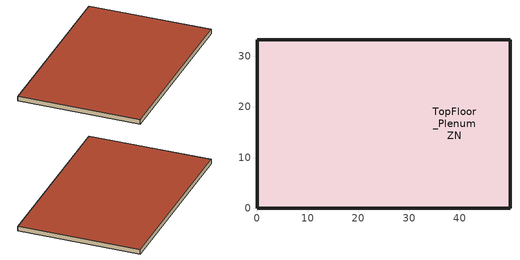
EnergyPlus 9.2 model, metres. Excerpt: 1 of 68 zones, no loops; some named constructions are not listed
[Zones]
TopFloor_Plenum ZN
 floor to EnclosedOffice_Top_1 ZN (Typical Interior Floor): 4.5,33.27 4.5,5.34 0,5.34 0,33.27 z10.67
 floor to ConfRoom_Top_1 ZN (Typical Interior Floor): 8.07,5.34 8.07,0 0,0 0,5.34 z10.67
 floor to EnclosedOffice_Top_2 ZN (Typical Interior Floor): 49.91,33.27 49.91,5.34 45.41,5.34 45.41,33.27 z10.67
 floor to Corridor_Top_1 ZN (Typical Interior Floor): 45.41,16.64 45.41,5.34 4.5,5.34 4.5,16.64 5.72,16.64 5.72,6.56 44.19,6.56 44.19,16.64 z10.67
 floor to Corridor_Top_2 ZN (Typical Interior Floor): 45.41,27.93 45.41,16.64 44.19,16.64 44.19,26.71 5.72,26.71 5.72,16.64 4.5,16.64 4.5,27.93 z10.67
 floor to OpenOffice_Top_2 ZN (Typical Interior Floor): 44.19,26.71 44.19,6.56 33.67,6.56 33.67,26.71 z10.67
 floor to OpenOffice_Top_1 ZN (Typical Interior Floor): 15.35,26.71 15.35,6.56 5.72,6.56 5.72,26.71 z10.67
 floor to Stair_Top_1 ZN (Typical Interior Floor): 18.1,22.23 18.1,11.04 15.35,11.04 15.35,22.23 z10.67
 floor to EnclosedOffice_Top_3 ZN (Typical Interior Floor): 12.39,33.27 12.39,27.93 4.5,27.93 4.5,33.27 z10.67
 floor to OpenOffice_Top_3 ZN (Typical Interior Floor): 45.41,33.27 45.41,27.93 12.39,27.93 12.39,33.27 z10.67
 floor to OpenOffice_Top_4 ZN (Typical Interior Floor): 41.84,5.34 41.84,0 8.07,0 8.07,5.34 z10.67
 floor to Lobby_Top ZN (Typical Interior Floor): 26.48,26.71 26.48,6.56 23.43,6.56 23.43,26.71 z10.67
 floor to ConfRoom_Top_2 ZN (Typical Interior Floor): 49.91,5.34 49.91,0 41.84,0 41.84,5.34 z10.67
 floor to ActiveStorage_Top_4 ZN (Typical Interior Floor): 18.31,26.71 18.31,22.23 15.35,22.23 15.35,26.71 z10.67
 floor to ActiveStorage_Top_2 ZN (Typical Interior Floor): 33.67,11.04 33.67,6.56 26.48,6.56 26.48,11.04 z10.67
 floor to Restroom_Top ZN (Typical Interior Floor): 23.43,22.23 23.43,11.04 18.1,11.04 18.1,22.23 z10.67
 floor to Mechanical_Top ZN (Typical Interior Floor): 30.93,22.23 30.93,11.04 26.48,11.04 26.48,22.23 z10.67
 floor to ActiveStorage_Top_1 ZN (Typical Interior Floor): 23.43,11.04 23.43,6.56 15.35,6.56 15.35,11.04 z10.67
 floor to Dining_Top ZN (Typical Interior Floor): 23.43,26.71 23.43,22.23 18.31,22.23 18.31,26.71 z10.67
 floor to ActiveStorage_Top_3 ZN (Typical Interior Floor): 33.67,26.71 33.67,22.23 26.48,22.23 26.48,26.71 z10.67
 floor to Stair_Top_2 ZN (Typical Interior Floor): 33.67,22.23 33.67,11.04 30.93,11.04 30.93,22.23 z10.67
 wall outside (Typical Insulated Steel Framed Exterior Wall R-18.18): 0,33.27 0,0 49.91,0 49.91,33.27 0,33.27 z10.67:11.89
 roof outside (Typical IEAD Roof R-31.25): 49.91,0 49.91,33.27 0,33.27 0,0 z11.89
[Schedule:Day:Interval]
Cooling conditioned zone winter design day schedule for thermal zone ConfRoom_Mid_2 ZN 1; Cooling conditioned zone winter design day schedule for thermal zone EnclosedOffice_Bot_1 ZN 1; Cooling conditioned zone winter design day schedule for thermal zone EnclosedOffice_Bot_2 ZN 1; Cooling conditioned zone winter design day schedule for thermal zone EnclosedOffice_Bot_3 ZN 1; Cooling conditioned zone winter design day schedule for thermal zone EnclosedOffice_Bot_4 ZN 1; Cooling conditioned zone winter design day schedule for thermal zone EnclosedOffice_Mid_1 ZN 1; Cooling conditioned zone winter design day schedule for thermal zone EnclosedOffice_Mid_2 ZN 1; Cooling conditioned zone winter design day schedule for thermal zone EnclosedOffice_Mid_3 ZN 1; Cooling conditioned zone winter design day schedule for thermal zone Mechanical_Bot ZN 1; Cooling conditioned zone winter design day schedule for thermal zone Mechanical_Mid ZN 1; Cooling conditioned zone winter design day schedule for thermal zone OpenOffice_Bot_1 ZN 1; Cooling conditioned zone winter design day schedule for thermal zone OpenOffice_Bot_2 ZN 1; Cooling conditioned zone winter design day schedule for thermal zone OpenOffice_Bot_3 ZN 1; Cooling conditioned zone winter design day schedule for thermal zone OpenOffice_Mid_1 ZN 1; Cooling conditioned zone winter design day schedule for thermal zone OpenOffice_Mid_2 ZN 1; Cooling conditioned zone winter design day schedule for thermal zone OpenOffice_Mid_3 ZN 1; Cooling conditioned zone winter design day schedule for thermal zone OpenOffice_Mid_4 ZN 1; Cooling conditioned zone winter design day schedule for thermal zone OpenOffice_Top_3 ZN 1; Cooling conditioned zone winter design day schedule for thermal zone OpenOffice_Top_4 ZN 1: No, 24:00, 29.44
Schedule Day 59; Heating conditioned zone summer design day schedule for thermal zone EnclosedOffice_Bot_1 ZN 1; Schedule Day 65; Heating conditioned zone summer design day schedule for thermal zone EnclosedOffice_Bot_2 ZN 1; Schedule Day 57; Heating conditioned zone summer design day schedule for thermal zone EnclosedOffice_Bot_3 ZN 1; Schedule Day 61; Heating conditioned zone summer design day schedule for thermal zone EnclosedOffice_Bot_4 ZN 1; Schedule Day 67; Heating conditioned zone summer design day schedule for thermal zone EnclosedOffice_Mid_1 ZN 1; Schedule Day 63; Heating conditioned zone summer design day schedule for thermal zone EnclosedOffice_Mid_2 ZN 1; Schedule Day 69; Heating conditioned zone summer design day schedule for thermal zone EnclosedOffice_Mid_3 ZN 1; Schedule Day 89; Heating conditioned zone summer design day schedule for thermal zone Mechanical_Bot ZN 1; Schedule Day 91; Heating conditioned zone summer design day schedule for thermal zone Mechanical_Mid ZN 1; Schedule Day 43; Heating conditioned zone summer design day schedule for thermal zone OpenOffice_Bot_1 ZN 1; Schedule Day 39; Heating conditioned zone summer design day schedule for thermal zone OpenOffice_Bot_2 ZN 1; Schedule Day 41; Heating conditioned zone summer design day schedule for thermal zone OpenOffice_Bot_3 ZN 1; Schedule Day 37; Heating conditioned zone summer design day schedule for thermal zone OpenOffice_Mid_1 ZN 1; Schedule Day 49; Heating conditioned zone summer design day schedule for thermal zone OpenOffice_Mid_2 ZN 1; Schedule Day 51; Heating conditioned zone summer design day schedule for thermal zone OpenOffice_Mid_3 ZN 1; Schedule Day 45; Heating conditioned zone summer design day schedule for thermal zone OpenOffice_Mid_4 ZN 1; Schedule Day 36; Heating conditioned zone summer design day schedule for thermal zone OpenOffice_Top_4 ZN 1: No, 24:00, 15.56
ZoneEnclosedOffice_Bot_1 ZN Dual setpoints - heating; ZoneEnclosedOffice_Bot_2 ZN Dual setpoints - heating; ZoneOpenOffice_Bot_3 ZN Dual setpoints - heating; ZoneOpenOffice_Mid_4 ZN Dual setpoints - heating: No, 06:00, 15.56, 18:00, 22.81, 24:00, 15.56
Heating conditioned zone winter design day schedule for thermal zone EnclosedOffice_Bot_1 ZN 1; Heating conditioned zone winter design day schedule for thermal zone EnclosedOffice_Bot_2 ZN 1; Heating conditioned zone winter design day schedule for thermal zone EnclosedOffice_Bot_3 ZN 1; Heating conditioned zone winter design day schedule for thermal zone EnclosedOffice_Bot_4 ZN 1; Heating conditioned zone winter design day schedule for thermal zone EnclosedOffice_Mid_1 ZN 1; Heating conditioned zone winter design day schedule for thermal zone EnclosedOffice_Mid_2 ZN 1; Heating conditioned zone winter design day schedule for thermal zone EnclosedOffice_Mid_3 ZN 1; Heating conditioned zone winter design day schedule for thermal zone Mechanical_Bot ZN 1; Heating conditioned zone winter design day schedule for thermal zone Mechanical_Mid ZN 1; Heating conditioned zone winter design day schedule for thermal zone OpenOffice_Bot_1 ZN 1; Heating conditioned zone winter design day schedule for thermal zone OpenOffice_Bot_2 ZN 1; Heating conditioned zone winter design day schedule for thermal zone OpenOffice_Bot_3 ZN 1; Heating conditioned zone winter design day schedule for thermal zone OpenOffice_Mid_1 ZN 1; Heating conditioned zone winter design day schedule for thermal zone OpenOffice_Mid_2 ZN 1; Heating conditioned zone winter design day schedule for thermal zone OpenOffice_Mid_3 ZN 1; Heating conditioned zone winter design day schedule for thermal zone OpenOffice_Mid_4 ZN 1; Heating conditioned zone winter design day schedule for thermal zone OpenOffice_Top_4 ZN 1: No, 24:00, 21.11
Cooling conditioned zone default day schedule for thermal zone EnclosedOffice_Bot_1 ZN; Cooling conditioned zone summer design day schedule for thermal zone EnclosedOffice_Bot_1 ZN 1; Cooling conditioned zone default day schedule for thermal zone EnclosedOffice_Bot_2 ZN; Cooling conditioned zone summer design day schedule for thermal zone EnclosedOffice_Bot_2 ZN 1; Cooling conditioned zone default day schedule for thermal zone EnclosedOffice_Bot_3 ZN; Cooling conditioned zone summer design day schedule for thermal zone EnclosedOffice_Bot_3 ZN 1; Cooling conditioned zone default day schedule for thermal zone EnclosedOffice_Bot_4 ZN; Cooling conditioned zone summer design day schedule for thermal zone EnclosedOffice_Bot_4 ZN 1; Cooling conditioned zone default day schedule for thermal zone EnclosedOffice_Mid_1 ZN; Cooling conditioned zone summer design day schedule for thermal zone EnclosedOffice_Mid_1 ZN 1; Cooling conditioned zone default day schedule for thermal zone EnclosedOffice_Mid_2 ZN; Cooling conditioned zone summer design day schedule for thermal zone EnclosedOffice_Mid_2 ZN 1; Cooling conditioned zone default day schedule for thermal zone EnclosedOffice_Mid_3 ZN; Cooling conditioned zone summer design day schedule for thermal zone EnclosedOffice_Mid_3 ZN 1; Cooling conditioned zone default day schedule for thermal zone Mechanical_Bot ZN; Cooling conditioned zone summer design day schedule for thermal zone Mechanical_Bot ZN 1; Cooling conditioned zone default day schedule for thermal zone Mechanical_Mid ZN; Cooling conditioned zone summer design day schedule for thermal zone Mechanical_Mid ZN 1; Cooling conditioned zone default day schedule for thermal zone OpenOffice_Bot_1 ZN; Cooling conditioned zone summer design day schedule for thermal zone OpenOffice_Bot_1 ZN 1; Cooling conditioned zone default day schedule for thermal zone OpenOffice_Bot_2 ZN; Cooling conditioned zone summer design day schedule for thermal zone OpenOffice_Bot_2 ZN 1; Cooling conditioned zone default day schedule for thermal zone OpenOffice_Bot_3 ZN; Cooling conditioned zone summer design day schedule for thermal zone OpenOffice_Bot_3 ZN 1; Cooling conditioned zone default day schedule for thermal zone OpenOffice_Mid_1 ZN; Cooling conditioned zone summer design day schedule for thermal zone OpenOffice_Mid_1 ZN 1; Cooling conditioned zone default day schedule for thermal zone OpenOffice_Mid_2 ZN; Cooling conditioned zone summer design day schedule for thermal zone OpenOffice_Mid_2 ZN 1; Cooling conditioned zone default day schedule for thermal zone OpenOffice_Mid_3 ZN; Cooling conditioned zone summer design day schedule for thermal zone OpenOffice_Mid_3 ZN 1; Cooling conditioned zone default day schedule for thermal zone OpenOffice_Mid_4 ZN; Cooling conditioned zone summer design day schedule for thermal zone OpenOffice_Mid_4 ZN 1; Cooling conditioned zone default day schedule for thermal zone OpenOffice_Top_4 ZN; Cooling conditioned zone summer design day schedule for thermal zone OpenOffice_Top_4 ZN 1: No, 24:00, 23.89
Zone EnclosedOffice_Bot_1 ZN Dual setpoints - cooling; Zone EnclosedOffice_Bot_2 ZN Dual setpoints - cooling; Zone OpenOffice_Bot_3 ZN Dual setpoints - cooling; Zone OpenOffice_Mid_4 ZN Dual setpoints - cooling: No, 06:00, 29.44, 18:00, 23.72, 24:00, 29.44
ZoneEnclosedOffice_Bot_3 ZN Dual setpoints - heating: No, 06:00, 15.56, 18:00, 21.1, 24:00, 15.56
Zone EnclosedOffice_Bot_3 ZN Dual setpoints - cooling: No, 06:00, 29.44, 18:00, 22.22, 24:00, 29.44
ZoneEnclosedOffice_Bot_4 ZN Dual setpoints - heating: No, 06:00, 15.56, 18:00, 21.13, 24:00, 15.56
Zone EnclosedOffice_Bot_4 ZN Dual setpoints - cooling: No, 06:00, 29.44, 18:00, 22.49, 24:00, 29.44
ZoneEnclosedOffice_Mid_1 ZN Dual setpoints - heating; ZoneOpenOffice_Bot_1 ZN Dual setpoints - heating: No, 06:00, 15.56, 18:00, 23.53, 24:00, 15.56
Zone EnclosedOffice_Mid_1 ZN Dual setpoints - cooling: No, 06:00, 29.44, 18:00, 23.68, 24:00, 29.44
ZoneEnclosedOffice_Mid_2 ZN Dual setpoints - heating: No, 06:00, 15.56, 18:00, 23.15, 24:00, 15.56
Zone EnclosedOffice_Mid_2 ZN Dual setpoints - cooling: No, 06:00, 29.44, 18:00, 23.22, 24:00, 29.44
ZoneEnclosedOffice_Mid_3 ZN Dual setpoints - heating: No, 06:00, 15.56, 18:00, 22.87, 24:00, 15.56
Zone EnclosedOffice_Mid_3 ZN Dual setpoints - cooling: No, 06:00, 29.44, 18:00, 23.15, 24:00, 29.44
ZoneMechanical_Bot ZN Dual setpoints - heating: No, 06:00, 15.56, 18:00, 20.16, 24:00, 15.56
Zone Mechanical_Bot ZN Dual setpoints - cooling: No, 06:00, 29.44, 18:00, 22.75, 24:00, 29.44
ZoneMechanical_Mid ZN Dual setpoints - heating: No, 06:00, 15.56, 18:00, 20.33, 24:00, 15.56
Zone Mechanical_Mid ZN Dual setpoints - cooling: No, 06:00, 29.44, 18:00, 25.31, 24:00, 29.44
Zone OpenOffice_Bot_1 ZN Dual setpoints - cooling: No, 06:00, 29.44, 18:00, 23.73, 24:00, 29.44
ZoneOpenOffice_Bot_2 ZN Dual setpoints - heating: No, 06:00, 15.56, 18:00, 19.45, 24:00, 15.56
Zone OpenOffice_Bot_2 ZN Dual setpoints - cooling: No, 06:00, 29.44, 18:00, 23.53, 24:00, 29.44
ZoneOpenOffice_Mid_1 ZN Dual setpoints - heating: No, 06:00, 15.56, 18:00, 24.47, 24:00, 15.56
Zone OpenOffice_Mid_1 ZN Dual setpoints - cooling: No, 06:00, 29.44, 18:00, 25.09, 24:00, 29.44
ZoneOpenOffice_Mid_2 ZN Dual setpoints - heating: No, 06:00, 15.56, 18:00, 21.64, 24:00, 15.56
Zone OpenOffice_Mid_2 ZN Dual setpoints - cooling: No, 06:00, 29.44, 18:00, 24.37, 24:00, 29.44
ZoneOpenOffice_Mid_3 ZN Dual setpoints - heating: No, 06:00, 15.56, 18:00, 22.57, 24:00, 15.56
Zone OpenOffice_Mid_3 ZN Dual setpoints - cooling: No, 06:00, 29.44, 18:00, 24.44, 24:00, 29.44
ZoneOpenOffice_Top_4 ZN Dual setpoints - heating: No, 06:00, 15.56, 18:00, 21.75, 24:00, 15.56
Zone OpenOffice_Top_4 ZN Dual setpoints - cooling: No, 06:00, 29.44, 18:00, 24.56, 24:00, 29.44
OfficeMedium BLDG_ELEVATORS Sat Day; OfficeMedium ELEV_LIGHT_FAN_SCH_ADD_DF Sat Day: No, 07:00, 0, 08:00, 0.16, 09:00, 0.14, 10:00, 0.21, 11:00, 0.18, 12:00, 0.25, 13:00, 0.21, 14:00, 0.13, 15:00, 0.08, 16:00, 0.04, 17:00, 0.05, 18:00, 0.06, 24:00, 0
OfficeMedium BLDG_ELEVATORS Summer Design Day; OfficeMedium ELEV_LIGHT_FAN_SCH_ADD_DF Summer Design Day: No, 24:00, 0.69
OfficeMedium BLDG_ELEVATORS Sun|WntrDsn Day; OfficeMedium BLDG_ELEVATORS Winter Design Day; OfficeMedium ELEV_LIGHT_FAN_SCH_ADD_DF Default; OfficeMedium ELEV_LIGHT_FAN_SCH_ADD_DF Winter Design Day; OfficeMedium INFIL_Door_Opening_SCH Default; OfficeMedium INFIL_Door_Opening_SCH Summer Design Day; OfficeMedium INFIL_Door_Opening_SCH Winter Design Day; Schedule Day 21: No, 24:00, 0
OfficeMedium BLDG_ELEVATORS Wkdy Day; OfficeMedium ELEV_LIGHT_FAN_SCH_ADD_DF Wkdy Day: No, 07:00, 0, 08:00, 0.35, 09:00, 0.69, 10:00, 0.43, 11:00, 0.37, 12:00, 0.43, 13:00, 0.58, 14:00, 0.48, 16:00, 0.37, 17:00, 0.46, 18:00, 0.62, 19:00, 0.12, 21:00, 0.04, 24:00, 0
OfficeMedium INFIL_Door_Opening_SCH Wkdy Day: No, 06:00, 0, 07:00, 0.144, 08:00, 1, 12:00, 0.144, 13:00, 1, 17:00, 0.144, 18:00, 1, 19:00, 0.144, 24:00, 0
[Schedule:Week:Daily]
OfficeMedium BLDG_ELEVATORS Week Rule - Jan1-Dec31: OfficeMedium BLDG_ELEVATORS Sun|WntrDsn Day, OfficeMedium BLDG_ELEVATORS Wkdy Day, OfficeMedium BLDG_ELEVATORS Wkdy Day, OfficeMedium BLDG_ELEVATORS Wkdy Day, OfficeMedium BLDG_ELEVATORS Wkdy Day, OfficeMedium BLDG_ELEVATORS Wkdy Day, OfficeMedium BLDG_ELEVATORS Sat Day, Schedule Day 21, OfficeMedium BLDG_ELEVATORS Summer Design Day, OfficeMedium BLDG_ELEVATORS Winter Design Day, Schedule Day 21, Schedule Day 21
OfficeMedium ELEV_LIGHT_FAN_SCH_ADD_DF Week Rule - Jan1-Dec31: OfficeMedium ELEV_LIGHT_FAN_SCH_ADD_DF Default, OfficeMedium ELEV_LIGHT_FAN_SCH_ADD_DF Wkdy Day, OfficeMedium ELEV_LIGHT_FAN_SCH_ADD_DF Wkdy Day, OfficeMedium ELEV_LIGHT_FAN_SCH_ADD_DF Wkdy Day, OfficeMedium ELEV_LIGHT_FAN_SCH_ADD_DF Wkdy Day, OfficeMedium ELEV_LIGHT_FAN_SCH_ADD_DF Wkdy Day, OfficeMedium ELEV_LIGHT_FAN_SCH_ADD_DF Sat Day, OfficeMedium ELEV_LIGHT_FAN_SCH_ADD_DF Default, OfficeMedium ELEV_LIGHT_FAN_SCH_ADD_DF Summer Design Day, OfficeMedium ELEV_LIGHT_FAN_SCH_ADD_DF Winter Design Day, OfficeMedium ELEV_LIGHT_FAN_SCH_ADD_DF Default, OfficeMedium ELEV_LIGHT_FAN_SCH_ADD_DF Default
OfficeMedium INFIL_Door_Opening_SCH Week Rule - Jan1-Dec31: OfficeMedium INFIL_Door_Opening_SCH Default, OfficeMedium INFIL_Door_Opening_SCH Wkdy Day, OfficeMedium INFIL_Door_Opening_SCH Wkdy Day, OfficeMedium INFIL_Door_Opening_SCH Wkdy Day, OfficeMedium INFIL_Door_Opening_SCH Wkdy Day, OfficeMedium INFIL_Door_Opening_SCH Wkdy Day, OfficeMedium INFIL_Door_Opening_SCH Default, OfficeMedium INFIL_Door_Opening_SCH Default, OfficeMedium INFIL_Door_Opening_SCH Summer Design Day, OfficeMedium INFIL_Door_Opening_SCH Winter Design Day, OfficeMedium INFIL_Door_Opening_SCH Default, OfficeMedium INFIL_Door_Opening_SCH Default
[Schedule:Year]
OfficeMedium BLDG_ELEVATORS: OfficeMedium BLDG_ELEVATORS Week Rule - Jan1-Dec31, 1, 1, 12, 31
OfficeMedium ELEV_LIGHT_FAN_SCH_ADD_DF: OfficeMedium ELEV_LIGHT_FAN_SCH_ADD_DF Week Rule - Jan1-Dec31, 1, 1, 12, 31
OfficeMedium INFIL_Door_Opening_SCH: OfficeMedium INFIL_Door_Opening_SCH Week Rule - Jan1-Dec31, 1, 1, 12, 31
[Schedule:File] File=sch_MELs.csv; Rows to Skip at Top=1; Column Separator=Comma; Interpolate to Timestep=No; Minutes per Item=10
Name | Column Number
OpenOffice_Bot_1 equip sch | 13
OpenOffice_Bot_2 equip sch | 11
OpenOffice_Bot_3 equip sch | 12
OpenOffice_Mid_1 equip sch | 9
OpenOffice_Mid_2 equip sch | 16
OpenOffice_Mid_3 equip sch | 17
OpenOffice_Mid_4 equip sch | 14
